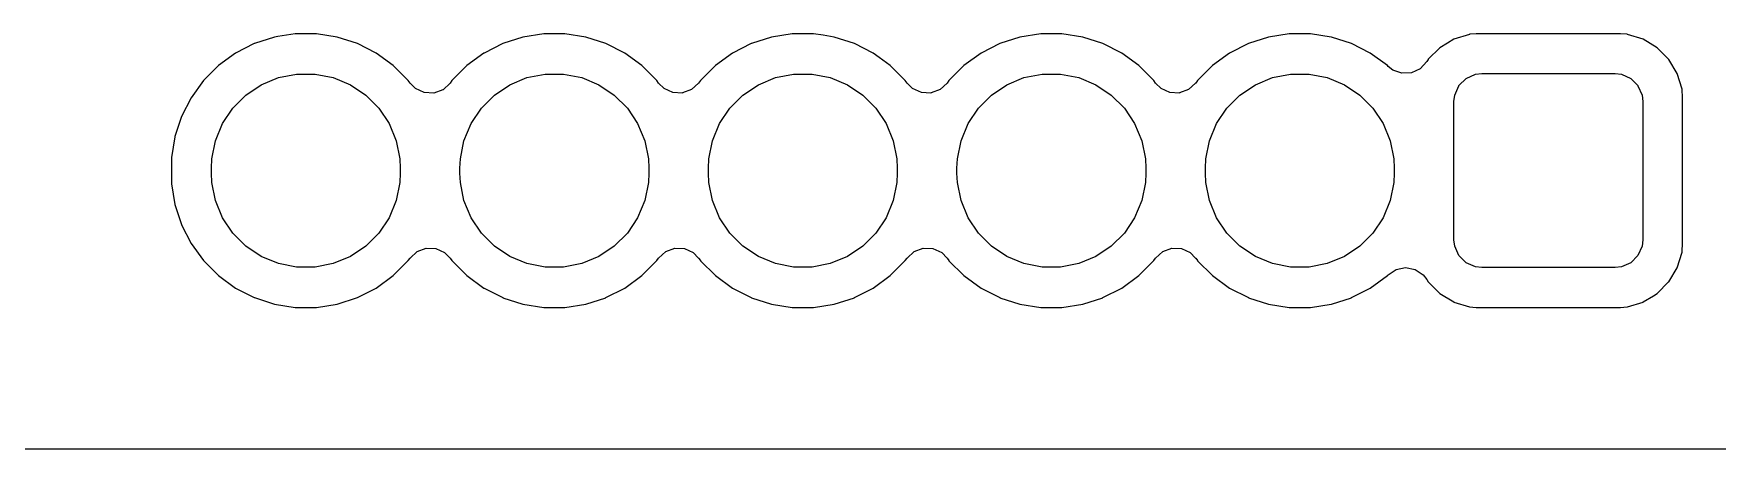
# Model space of a CAD drawing. Header units: millimetres. Extents: x 4 to 142, y 15 to 79.
# Drawn here: x 70.99 to 87.92, y 14.59 to 18.77 of the extents above; entities that cross this region are included whole.
import ezdxf

# ---------------------------------------------------------------- set-up
doc = ezdxf.new("R2010")
doc.units = ezdxf.units.MM
doc.layers.add('F.Cu', color=1, linetype='CONTINUOUS')

msp = doc.modelspace()

# ---------------------------------------------------------------- linework, layer by layer
at = {"layer": 'F.Cu'}
for points in [[(72.3734, 17.2587), (72.4066, 17.049), (72.4067, 17.0488), (72.4723, 16.8469), (72.4723, 16.8467), (72.5687, 16.6575), (72.5688, 16.6574), (72.6936, 16.4856), (72.6937, 16.4855), (72.8439, 16.3353), (72.844, 16.3352), (73.0158, 16.2104), (73.0159, 16.2103), (73.2051, 16.1139), (73.2053, 16.1139), (73.4072, 16.0483), (73.4074, 16.0482), (73.6171, 16.015), (73.6172, 16.015), (73.8296, 16.015), (73.8297, 16.015), (74.0394, 16.0482), (74.0396, 16.0483), (74.2415, 16.1139), (74.2417, 16.1139), (74.4309, 16.2103), (74.431, 16.2104), (74.6028, 16.3352), (74.6029, 16.3353), (74.7531, 16.4855), (74.7532, 16.4856), (74.7716, 16.511), (74.7717, 16.5111), (74.8429, 16.5769), (74.8431, 16.577), (74.934, 16.6106), (74.9342, 16.6106), (75.0311, 16.6068), (75.0313, 16.6067), (75.1194, 16.5662), (75.1195, 16.5661), (75.1745, 16.5111), (75.1746, 16.511), (75.1932, 16.4853), (75.1933, 16.4852), (75.3435, 16.335), (75.3437, 16.3349), (75.5155, 16.21), (75.5157, 16.2099), (75.7049, 16.1135), (75.7051, 16.1134), (75.9071, 16.0478), (75.9072, 16.0477), (76.117, 16.0145), (76.1172, 16.0145), (76.3296, 16.0145), (76.3298, 16.0145), (76.5396, 16.0477), (76.5397, 16.0478), (76.7417, 16.1134), (76.7419, 16.1135), (76.9311, 16.2099), (76.9313, 16.21), (77.1031, 16.3348), (77.1032, 16.335), (77.2534, 16.4852), (77.2535, 16.4853), (77.2719, 16.5106), (77.272, 16.5106), (77.3432, 16.5765), (77.3434, 16.5766), (77.4344, 16.6101), (77.4345, 16.6102), (77.5314, 16.6064), (77.5316, 16.6063), (77.6197, 16.5657), (77.6198, 16.5656), (77.6748, 16.5106), (77.6749, 16.5106), (77.6933, 16.4853), (77.6934, 16.4851), (77.8435, 16.335), (77.8437, 16.3349), (78.0155, 16.21), (78.0157, 16.2099), (78.2049, 16.1135), (78.2051, 16.1134), (78.4071, 16.0478), (78.4072, 16.0477), (78.617, 16.0145), (78.6172, 16.0145), (78.8296, 16.0145), (78.8298, 16.0145), (79.0396, 16.0477), (79.0397, 16.0478), (79.2417, 16.1134), (79.2419, 16.1135), (79.4311, 16.2099), (79.4313, 16.21), (79.6031, 16.3348), (79.6032, 16.335), (79.7534, 16.4852), (79.7535, 16.4853), (79.7719, 16.5106), (79.772, 16.5106), (79.8432, 16.5765), (79.8434, 16.5766), (79.9344, 16.6101), (79.9345, 16.6102), (80.0314, 16.6064), (80.0316, 16.6063), (80.1197, 16.5657), (80.1198, 16.5656), (80.1748, 16.5106), (80.1749, 16.5106), (80.1933, 16.4853), (80.1934, 16.4851), (80.3435, 16.335), (80.3437, 16.3349), (80.5155, 16.21), (80.5157, 16.2099), (80.7049, 16.1135), (80.7051, 16.1134), (80.9071, 16.0478), (80.9072, 16.0477), (81.117, 16.0145), (81.1172, 16.0145), (81.3296, 16.0145), (81.3298, 16.0145), (81.5396, 16.0477), (81.5397, 16.0478), (81.7417, 16.1134), (81.7419, 16.1135), (81.9311, 16.2099), (81.9313, 16.21), (82.1031, 16.3348), (82.1032, 16.335), (82.2534, 16.4852), (82.2535, 16.4853), (82.2719, 16.5106), (82.272, 16.5106), (82.3432, 16.5765), (82.3434, 16.5766), (82.4344, 16.6101), (82.4345, 16.6102), (82.5314, 16.6064), (82.5316, 16.6063), (82.6197, 16.5657), (82.6198, 16.5656), (82.6748, 16.5106), (82.6749, 16.5106), (82.6933, 16.4853), (82.6934, 16.4851), (82.8435, 16.335), (82.8437, 16.3349), (83.0155, 16.21), (83.0157, 16.2099), (83.2049, 16.1135), (83.2051, 16.1134), (83.4071, 16.0478), (83.4072, 16.0477), (83.617, 16.0145), (83.6172, 16.0145), (83.8296, 16.0145), (83.8298, 16.0145), (84.0396, 16.0477), (84.0397, 16.0478), (84.2417, 16.1134), (84.2419, 16.1135), (84.4311, 16.2099), (84.4313, 16.21), (84.6031, 16.3349), (84.6032, 16.335), (84.6105, 16.3423), (84.6106, 16.3423), (84.6913, 16.3962), (84.6915, 16.3963), (84.7866, 16.4152), (84.7868, 16.4152), (84.8819, 16.3963), (84.882, 16.3962), (84.9627, 16.3423), (84.9628, 16.3422), (84.9997, 16.2951), (84.9998, 16.295), (85.0136, 16.2721), (85.0138, 16.2719), (85.1303, 16.1553), (85.1305, 16.1552), (85.2716, 16.0699), (85.2718, 16.0698), (85.4293, 16.0208), (85.4295, 16.0207), (85.4978, 16.0145), (85.4979, 16.0145), (86.9489, 16.0145), (86.949, 16.0145), (87.0173, 16.0207), (87.0175, 16.0208), (87.175, 16.0698), (87.1752, 16.0699), (87.2801, 16.1333), (87.3163, 16.1552), (87.3165, 16.1554), (87.433, 16.2719), (87.4332, 16.2721), (87.5185, 16.4132), (87.5186, 16.4134), (87.5676, 16.5709), (87.5677, 16.5711), (87.5702, 16.5983), (87.5739, 16.6394), (87.5739, 16.6395), (87.5739, 18.1405), (87.5739, 18.1406), (87.5695, 18.1885), (87.5677, 18.2089), (87.5676, 18.2091), (87.5186, 18.3666), (87.5185, 18.3668), (87.4332, 18.5079), (87.433, 18.5081), (87.3165, 18.6246), (87.3163, 18.6248), (87.1752, 18.7101), (87.175, 18.7102), (87.0175, 18.7592), (87.0173, 18.7593), (86.949, 18.7655), (86.9489, 18.7655), (85.4979, 18.7655), (85.4978, 18.7655), (85.4295, 18.7593), (85.4293, 18.7592), (85.2718, 18.7102), (85.2716, 18.7101), (85.2077, 18.6715), (85.1305, 18.6248), (85.1303, 18.6246), (85.0137, 18.5081), (85.0136, 18.5079), (84.9998, 18.485), (84.9997, 18.4849), (84.9343, 18.4133), (84.9341, 18.4132), (84.8463, 18.3721), (84.8461, 18.372), (84.7493, 18.3676), (84.7491, 18.3676), (84.6579, 18.4007), (84.6578, 18.4007), (84.6106, 18.4377), (84.6106, 18.4377), (84.6032, 18.445), (84.6031, 18.4451), (84.4313, 18.57), (84.4311, 18.5701), (84.2419, 18.6665), (84.2417, 18.6666), (84.0397, 18.7322), (84.0396, 18.7323), (83.8298, 18.7655), (83.8296, 18.7655), (83.6172, 18.7655), (83.617, 18.7655), (83.4072, 18.7323), (83.4071, 18.7322), (83.2051, 18.6666), (83.2049, 18.6665), (83.0157, 18.5701), (83.0155, 18.57), (82.8437, 18.4451), (82.8436, 18.445), (82.6934, 18.2948), (82.6932, 18.2947), (82.6749, 18.2694), (82.6748, 18.2694), (82.6036, 18.2035), (82.6034, 18.2034), (82.5125, 18.1699), (82.5123, 18.1698), (82.4154, 18.1736), (82.4152, 18.1737), (82.3271, 18.2143), (82.327, 18.2144), (82.272, 18.2694), (82.2719, 18.2694), (82.2535, 18.2947), (82.2534, 18.2948), (82.1032, 18.445), (82.1031, 18.4451), (81.9313, 18.57), (81.9311, 18.5701), (81.7419, 18.6665), (81.7417, 18.6666), (81.5397, 18.7322), (81.5396, 18.7323), (81.3298, 18.7655), (81.3296, 18.7655), (81.1172, 18.7655), (81.117, 18.7655), (80.9072, 18.7323), (80.9071, 18.7322), (80.7051, 18.6666), (80.7049, 18.6665), (80.5157, 18.5701), (80.5155, 18.57), (80.3437, 18.4451), (80.3436, 18.445), (80.1934, 18.2948), (80.1932, 18.2947), (80.1749, 18.2694), (80.1748, 18.2694), (80.1036, 18.2035), (80.1034, 18.2034), (80.0125, 18.1699), (80.0123, 18.1698), (79.9154, 18.1736), (79.9152, 18.1737), (79.8271, 18.2143), (79.827, 18.2144), (79.772, 18.2694), (79.7719, 18.2694), (79.7535, 18.2947), (79.7534, 18.2948), (79.6032, 18.445), (79.6031, 18.4451), (79.492, 18.5259), (79.4313, 18.57), (79.4311, 18.5701), (79.2419, 18.6665), (79.2417, 18.6666), (79.0397, 18.7322), (79.0396, 18.7323), (78.9289, 18.7498), (78.8298, 18.7655), (78.8296, 18.7655), (78.6172, 18.7655), (78.617, 18.7655), (78.4072, 18.7323), (78.4071, 18.7322), (78.2051, 18.6666), (78.2049, 18.6665), (78.0157, 18.5701), (78.0155, 18.57), (77.8437, 18.4451), (77.8436, 18.445), (77.6934, 18.2948), (77.6933, 18.2947), (77.6749, 18.2694), (77.6748, 18.2694), (77.6036, 18.2035), (77.6034, 18.2034), (77.5125, 18.1699), (77.5123, 18.1698), (77.4154, 18.1736), (77.4152, 18.1737), (77.3271, 18.2143), (77.327, 18.2144), (77.272, 18.2694), (77.2719, 18.2694), (77.2535, 18.2947), (77.2534, 18.2948), (77.1032, 18.445), (77.1031, 18.4451), (76.9313, 18.57), (76.9311, 18.5701), (76.7419, 18.6665), (76.7417, 18.6666), (76.5397, 18.7322), (76.5396, 18.7323), (76.3298, 18.7655), (76.3296, 18.7655), (76.1172, 18.7655), (76.117, 18.7655), (75.9072, 18.7323), (75.9071, 18.7322), (75.7051, 18.6666), (75.7049, 18.6665), (75.5157, 18.5701), (75.5155, 18.57), (75.3437, 18.4451), (75.3436, 18.445), (75.1933, 18.2948), (75.1932, 18.2947), (75.1746, 18.269), (75.1745, 18.2689), (75.1033, 18.2031), (75.1031, 18.203), (75.0121, 18.1694), (75.0119, 18.1694), (74.9151, 18.1732), (74.9149, 18.1733), (74.8268, 18.2138), (74.8267, 18.2139), (74.7717, 18.2689), (74.7716, 18.269), (74.7532, 18.2944), (74.7531, 18.2945), (74.6029, 18.4447), (74.6028, 18.4448), (74.431, 18.5696), (74.4309, 18.5697), (74.2417, 18.6661), (74.2415, 18.6661), (74.0396, 18.7317), (74.0394, 18.7318), (73.8297, 18.765), (73.8296, 18.765), (73.6172, 18.765), (73.6171, 18.765), (73.4418, 18.7372), (73.4077, 18.7318), (73.4077, 18.7318), (73.4073, 18.7318), (73.4072, 18.7317), (73.2053, 18.6661), (73.2051, 18.6661), (73.0159, 18.5697), (73.0158, 18.5696), (72.844, 18.4448), (72.8439, 18.4447), (72.6937, 18.2945), (72.6936, 18.2944), (72.5688, 18.1226), (72.5687, 18.1225), (72.4723, 17.9333), (72.4723, 17.9331), (72.4067, 17.7312), (72.4066, 17.731), (72.3734, 17.5213), (72.3734, 17.5212), (72.3734, 17.2588)], [(72.778, 17.5081), (72.778, 17.5081), (72.8143, 17.6907), (72.8143, 17.6908), (72.8856, 17.8628), (72.8856, 17.8629), (72.989, 18.0176), (72.9891, 18.0177), (73.1207, 18.1493), (73.1208, 18.1494), (73.2755, 18.2528), (73.2756, 18.2528), (73.4476, 18.3241), (73.4477, 18.3241), (73.6302, 18.3604), (73.6303, 18.3604), (73.8165, 18.3604), (73.8166, 18.3604), (73.9991, 18.3241), (73.9992, 18.3241), (74.1712, 18.2528), (74.1713, 18.2528), (74.326, 18.1494), (74.3261, 18.1493), (74.4577, 18.0177), (74.4578, 18.0176), (74.5612, 17.8629), (74.5612, 17.8628), (74.6325, 17.6908), (74.6325, 17.6907), (74.6688, 17.5081), (74.6688, 17.5081), (74.6734, 17.415), (74.6734, 17.415), (74.6734, 17.365), (74.6734, 17.365), (74.6688, 17.2719), (74.6688, 17.2719), (74.6325, 17.0893), (74.6325, 17.0892), (74.5612, 16.9172), (74.5612, 16.9171), (74.4578, 16.7624), (74.4577, 16.7623), (74.3261, 16.6307), (74.326, 16.6306), (74.1713, 16.5272), (74.1712, 16.5272), (73.9992, 16.4559), (73.9991, 16.4559), (73.8166, 16.4196), (73.8165, 16.4196), (73.6303, 16.4196), (73.6302, 16.4196), (73.4477, 16.4559), (73.4476, 16.4559), (73.2756, 16.5272), (73.2755, 16.5272), (73.1208, 16.6306), (73.1207, 16.6307), (72.9891, 16.7623), (72.989, 16.7624), (72.8856, 16.9171), (72.8856, 16.9172), (72.8143, 17.0892), (72.8143, 17.0893), (72.778, 17.2719), (72.778, 17.2719), (72.7734, 17.365), (72.7734, 17.415)], [(75.278, 17.5081), (75.278, 17.5081), (75.3143, 17.6907), (75.3143, 17.6908), (75.3856, 17.8628), (75.3856, 17.8629), (75.489, 18.0176), (75.4891, 18.0177), (75.6207, 18.1493), (75.6208, 18.1494), (75.7755, 18.2528), (75.7756, 18.2528), (75.9476, 18.3241), (75.9477, 18.3241), (76.1302, 18.3604), (76.1303, 18.3604), (76.3165, 18.3604), (76.3166, 18.3604), (76.4991, 18.3241), (76.4992, 18.3241), (76.6712, 18.2528), (76.6713, 18.2528), (76.826, 18.1494), (76.8261, 18.1493), (76.9577, 18.0177), (76.9578, 18.0176), (77.0612, 17.8629), (77.0612, 17.8628), (77.1325, 17.6908), (77.1325, 17.6907), (77.1688, 17.5081), (77.1688, 17.5081), (77.1734, 17.415), (77.1734, 17.415), (77.1734, 17.365), (77.1734, 17.365), (77.1688, 17.2719), (77.1688, 17.2719), (77.1325, 17.0893), (77.1325, 17.0892), (77.0612, 16.9172), (77.0612, 16.9171), (76.9578, 16.7624), (76.9577, 16.7623), (76.8261, 16.6307), (76.826, 16.6306), (76.6713, 16.5272), (76.6712, 16.5272), (76.4992, 16.4559), (76.4991, 16.4559), (76.3166, 16.4196), (76.3165, 16.4196), (76.1303, 16.4196), (76.1302, 16.4196), (75.9477, 16.4559), (75.9476, 16.4559), (75.7756, 16.5272), (75.7755, 16.5272), (75.6208, 16.6306), (75.6207, 16.6307), (75.4891, 16.7623), (75.489, 16.7624), (75.3856, 16.9171), (75.3856, 16.9172), (75.3143, 17.0892), (75.3143, 17.0893), (75.278, 17.2719), (75.278, 17.2719), (75.2734, 17.365), (75.2734, 17.415)], [(77.778, 17.5081), (77.778, 17.5081), (77.8143, 17.6907), (77.8143, 17.6908), (77.8856, 17.8628), (77.8856, 17.8629), (77.989, 18.0176), (77.9891, 18.0177), (78.1207, 18.1493), (78.1208, 18.1494), (78.2755, 18.2528), (78.2756, 18.2528), (78.4476, 18.3241), (78.4477, 18.3241), (78.6302, 18.3604), (78.6303, 18.3604), (78.8165, 18.3604), (78.8166, 18.3604), (78.9991, 18.3241), (78.9992, 18.3241), (79.1712, 18.2528), (79.1713, 18.2528), (79.326, 18.1494), (79.3261, 18.1493), (79.4577, 18.0177), (79.4578, 18.0176), (79.5612, 17.8629), (79.5612, 17.8628), (79.6325, 17.6908), (79.6325, 17.6907), (79.6688, 17.5081), (79.6688, 17.5081), (79.6734, 17.415), (79.6734, 17.415), (79.6734, 17.365), (79.6734, 17.365), (79.6688, 17.2719), (79.6688, 17.2719), (79.6325, 17.0893), (79.6325, 17.0892), (79.5612, 16.9172), (79.5612, 16.9171), (79.4578, 16.7624), (79.4577, 16.7623), (79.3261, 16.6307), (79.326, 16.6306), (79.1713, 16.5272), (79.1712, 16.5272), (78.9992, 16.4559), (78.9991, 16.4559), (78.8166, 16.4196), (78.8165, 16.4196), (78.6303, 16.4196), (78.6302, 16.4196), (78.4477, 16.4559), (78.4476, 16.4559), (78.2756, 16.5272), (78.2755, 16.5272), (78.1208, 16.6306), (78.1207, 16.6307), (77.9891, 16.7623), (77.989, 16.7624), (77.8856, 16.9171), (77.8856, 16.9172), (77.8143, 17.0892), (77.8143, 17.0893), (77.778, 17.2719), (77.778, 17.2719), (77.7734, 17.365), (77.7734, 17.415)], [(80.278, 17.5081), (80.278, 17.5081), (80.3143, 17.6907), (80.3143, 17.6908), (80.3856, 17.8628), (80.3856, 17.8629), (80.489, 18.0176), (80.4891, 18.0177), (80.6207, 18.1493), (80.6208, 18.1494), (80.7755, 18.2528), (80.7756, 18.2528), (80.9476, 18.3241), (80.9477, 18.3241), (81.1302, 18.3604), (81.1303, 18.3604), (81.3165, 18.3604), (81.3166, 18.3604), (81.4991, 18.3241), (81.4992, 18.3241), (81.6712, 18.2528), (81.6713, 18.2528), (81.826, 18.1494), (81.8261, 18.1493), (81.9577, 18.0177), (81.9578, 18.0176), (82.0612, 17.8629), (82.0612, 17.8628), (82.1325, 17.6908), (82.1325, 17.6907), (82.1688, 17.5081), (82.1688, 17.5081), (82.1734, 17.415), (82.1734, 17.415), (82.1734, 17.365), (82.1734, 17.365), (82.1688, 17.2719), (82.1688, 17.2719), (82.1325, 17.0893), (82.1325, 17.0892), (82.0612, 16.9172), (82.0612, 16.9171), (81.9578, 16.7624), (81.9577, 16.7623), (81.8261, 16.6307), (81.826, 16.6306), (81.6713, 16.5272), (81.6712, 16.5272), (81.4992, 16.4559), (81.4991, 16.4559), (81.3166, 16.4196), (81.3165, 16.4196), (81.1303, 16.4196), (81.1302, 16.4196), (80.9477, 16.4559), (80.9476, 16.4559), (80.7756, 16.5272), (80.7755, 16.5272), (80.6208, 16.6306), (80.6207, 16.6307), (80.4891, 16.7623), (80.489, 16.7624), (80.3856, 16.9171), (80.3856, 16.9172), (80.3143, 17.0892), (80.3143, 17.0893), (80.278, 17.2719), (80.278, 17.2719), (80.2734, 17.365), (80.2734, 17.415)], [(82.778, 17.5081), (82.778, 17.5081), (82.8143, 17.6907), (82.8143, 17.6908), (82.8856, 17.8628), (82.8856, 17.8629), (82.989, 18.0176), (82.9891, 18.0177), (83.1207, 18.1493), (83.1208, 18.1494), (83.2755, 18.2528), (83.2756, 18.2528), (83.4476, 18.3241), (83.4477, 18.3241), (83.6302, 18.3604), (83.6303, 18.3604), (83.8165, 18.3604), (83.8166, 18.3604), (83.9991, 18.3241), (83.9992, 18.3241), (84.1712, 18.2528), (84.1713, 18.2528), (84.326, 18.1494), (84.3261, 18.1493), (84.4577, 18.0177), (84.4578, 18.0176), (84.5612, 17.8629), (84.5612, 17.8628), (84.6325, 17.6908), (84.6325, 17.6907), (84.6688, 17.5081), (84.6688, 17.5081), (84.6734, 17.415), (84.6734, 17.415), (84.6734, 17.365), (84.6734, 17.365), (84.6688, 17.2719), (84.6688, 17.2719), (84.6325, 17.0893), (84.6325, 17.0892), (84.5612, 16.9172), (84.5612, 16.9171), (84.4578, 16.7624), (84.4577, 16.7623), (84.3261, 16.6307), (84.326, 16.6306), (84.1713, 16.5272), (84.1712, 16.5272), (83.9992, 16.4559), (83.9991, 16.4559), (83.8166, 16.4196), (83.8165, 16.4196), (83.6303, 16.4196), (83.6302, 16.4196), (83.4477, 16.4559), (83.4476, 16.4559), (83.2756, 16.5272), (83.2755, 16.5272), (83.1208, 16.6306), (83.1207, 16.6307), (82.9891, 16.7623), (82.989, 16.7624), (82.8856, 16.9171), (82.8856, 16.9172), (82.8143, 17.0892), (82.8143, 17.0893), (82.778, 17.2719), (82.778, 17.2719), (82.7734, 17.365), (82.7734, 17.415)], [(85.2734, 18.0856), (85.2808, 18.1495), (85.2809, 18.1496), (85.3223, 18.2434), (85.3224, 18.2436), (85.3948, 18.316), (85.395, 18.3161), (85.4888, 18.3575), (85.4889, 18.3576), (85.5528, 18.365), (85.5528, 18.365), (86.894, 18.365), (86.894, 18.365), (86.9579, 18.3576), (86.958, 18.3575), (87.0518, 18.3161), (87.052, 18.316), (87.1244, 18.2436), (87.1245, 18.2434), (87.1659, 18.1496), (87.166, 18.1495), (87.1734, 18.0856), (87.1734, 18.0856), (87.1734, 16.6944), (87.1734, 16.6944), (87.166, 16.6305), (87.1659, 16.6304), (87.1245, 16.5366), (87.1244, 16.5364), (87.052, 16.464), (87.0518, 16.4639), (86.958, 16.4225), (86.9579, 16.4224), (86.894, 16.415), (86.894, 16.415), (85.5528, 16.415), (85.5528, 16.415), (85.4889, 16.4224), (85.4888, 16.4225), (85.395, 16.4639), (85.3948, 16.464), (85.3224, 16.5364), (85.3223, 16.5366), (85.2809, 16.6304), (85.2808, 16.6305), (85.2734, 16.6944), (85.2734, 16.6944), (85.2734, 18.0856)]]:
    msp.add_lwpolyline(points, close=True, dxfattribs=at)
msp.add_lwpolyline([(142.0744, 14.59), (3.7724, 14.59)], dxfattribs=at)

doc.saveas('drawing.dxf')
